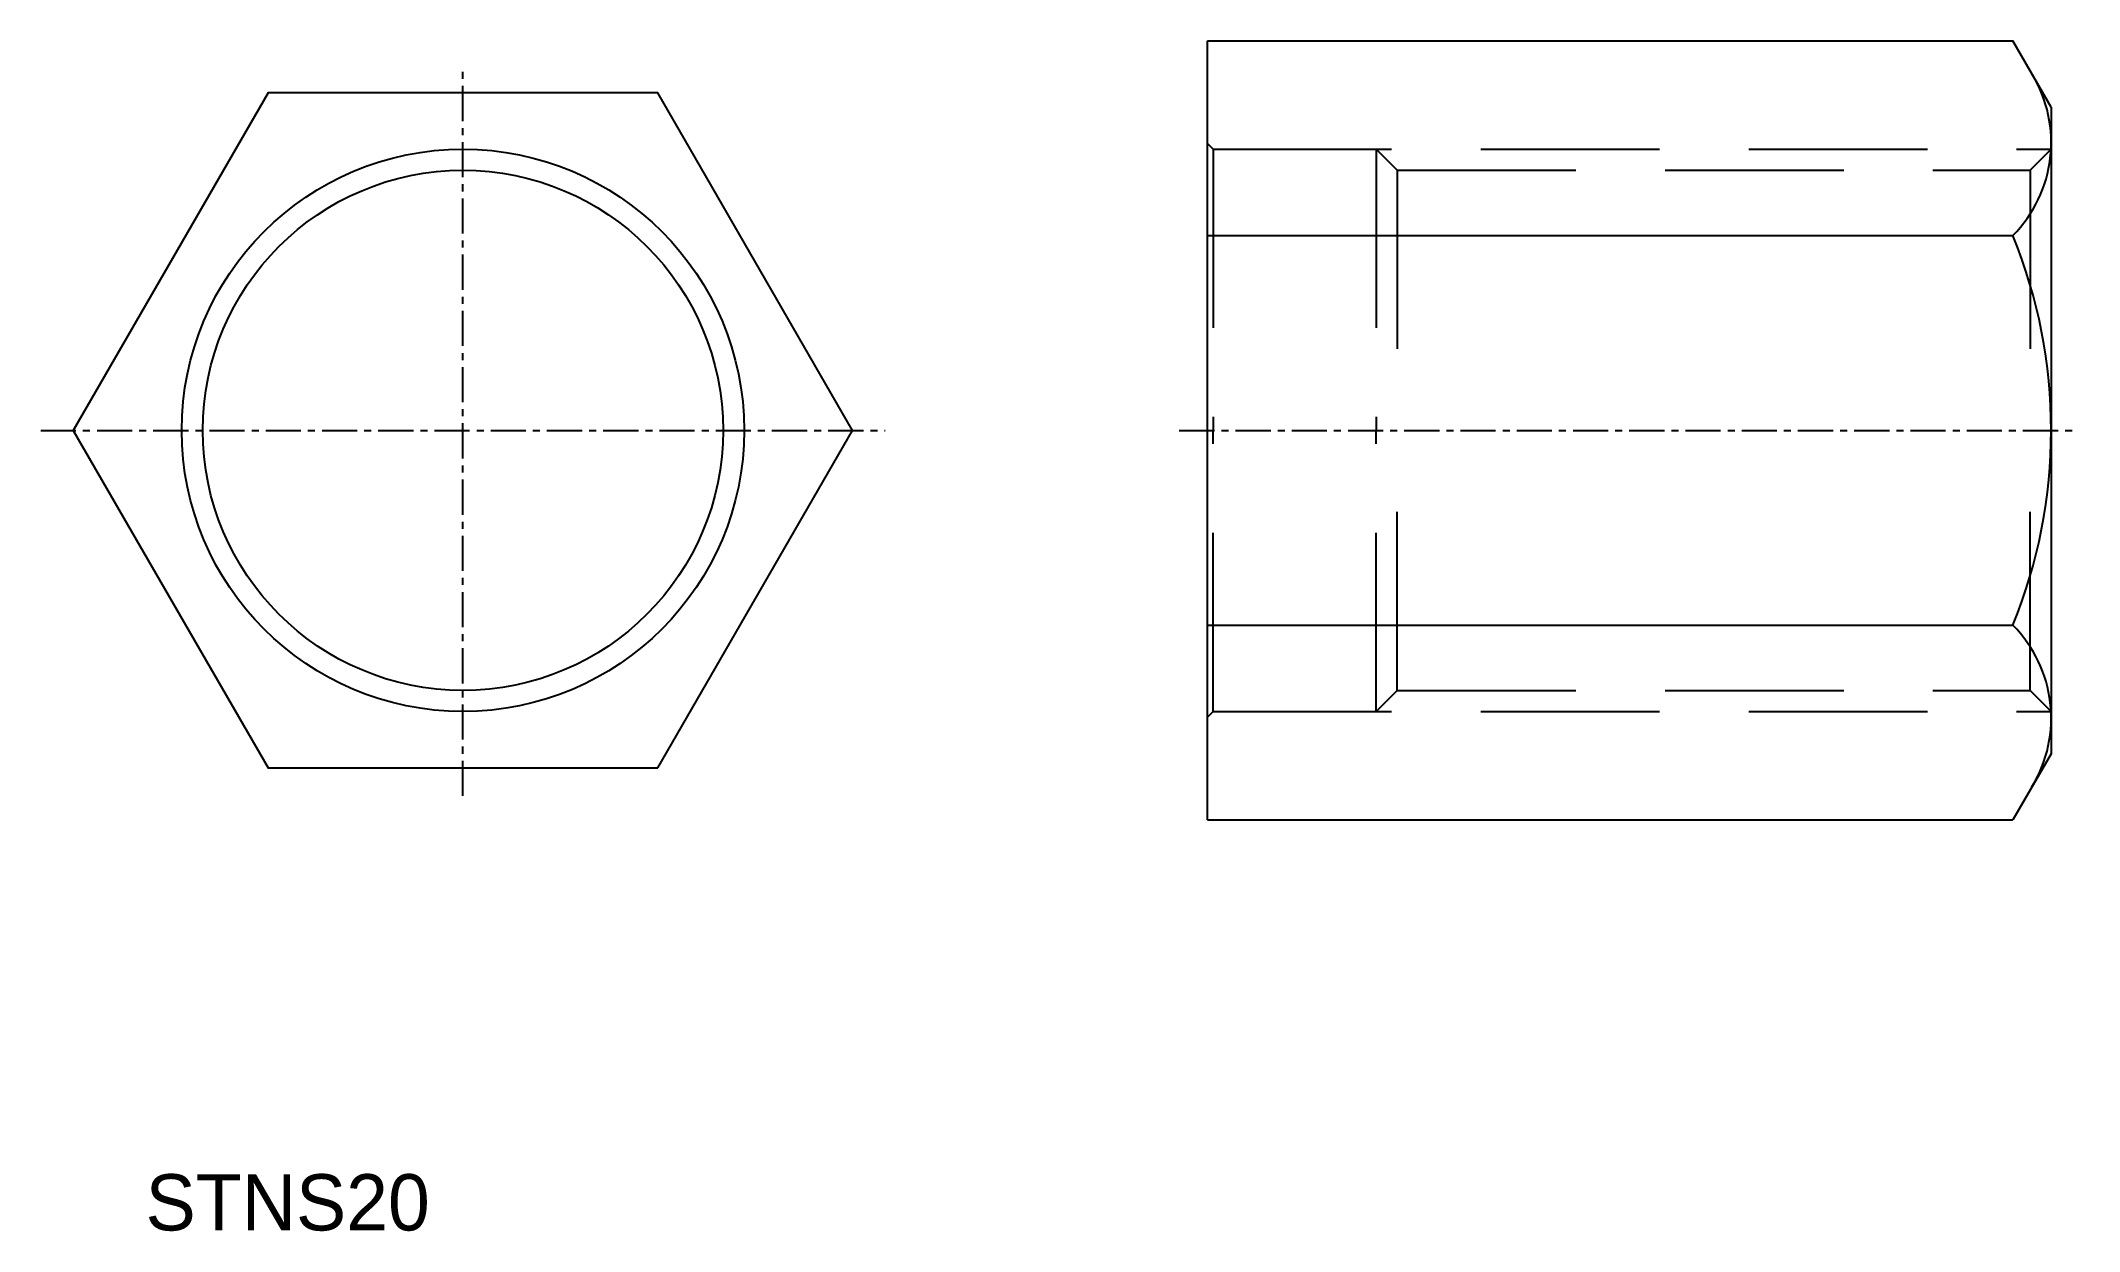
# Model space of a CAD drawing. Extents: x -12 to 60.4, y 10.1 to 52.4.
import ezdxf

# ---------------------------------------------------------------- set-up
doc = ezdxf.new("R2010")
doc.units = 0
doc.linetypes.add('CENTER', pattern=[2, 1.25, -0.25, 0.25, -0.25])
doc.linetypes.add('HIDDEN', pattern=[9.525, 6.35, -3.175])
doc.layers.get('0').update_dxf_attribs({"linetype": 'CONTINUOUS'})
doc.layers.add('18-1-HID', color=4, linetype='HIDDEN')
doc.layers.add('CENTER', color=1, linetype='CENTER')

msp = doc.modelspace()

# ---------------------------------------------------------------- linework, layer by layer
at = {"color": 7, "linetype": 'CONTINUOUS'}
for p, q in [((29.445, 24.682), (29.445, 52.394)), ((29.445, 52.394), (58.084, 52.394)), ((59.445, 50.038), (58.084, 52.394)), ((59.445, 50.038), (59.445, 27.038)), ((29.445, 45.466), (58.084, 45.466)), ((29.445, 31.61), (58.084, 31.61)), ((59.445, 27.038), (58.084, 24.682)), ((29.445, 24.682), (58.084, 24.682))]:
    msp.add_line(p, q, dxfattribs=at)
msp.add_lwpolyline([(9.902, 26.538), (16.831, 38.538), (9.902, 50.538), (-3.954, 50.538), (-10.882, 38.538), (-3.954, 26.538)], close=True, dxfattribs=at)
for radius in [10, 9.25]:
    msp.add_circle((2.974, 38.538), radius, dxfattribs=at)
for centre, radius, start, end in [((54.75, 48.776), 4.698, 315.2153, 31.29101), ((41.124, 38.538), 18.321, 337.78069, 22.21931), ((54.75, 28.3), 4.698, 328.70899, 44.7847)]:
    msp.add_arc(centre, radius, start, end, dxfattribs=at)
at = {"layer": '18-1-HID', "color": 4, "linetype": 'HIDDEN'}
for p, q in [((29.445, 48.738), (29.645, 48.538)), ((29.645, 48.538), (59.445, 48.538)), ((29.645, 48.538), (29.645, 38.538)), ((35.445, 48.538), (36.195, 47.788)), ((35.445, 48.538), (35.445, 38.538)), ((58.695, 47.788), (59.445, 48.538)), ((36.195, 47.788), (58.695, 47.788)), ((36.195, 47.788), (36.195, 38.538)), ((58.695, 47.788), (58.695, 38.538)), ((29.645, 28.538), (29.645, 38.538)), ((35.445, 28.538), (35.445, 38.538)), ((36.195, 29.288), (36.195, 38.538)), ((58.695, 29.288), (58.695, 38.538)), ((35.445, 28.538), (36.195, 29.288)), ((36.195, 29.288), (58.695, 29.288)), ((58.695, 29.288), (59.445, 28.538)), ((29.445, 28.338), (29.645, 28.538)), ((29.645, 28.538), (59.445, 28.538))]:
    msp.add_line(p, q, dxfattribs=at)
at = {"layer": 'CENTER', "color": 1, "linetype": 'CENTER'}
for p, q in [((2.974, 25.538), (2.974, 51.538)), ((-12.037, 38.538), (17.985, 38.538)), ((28.445, 38.538), (60.445, 38.538))]:
    msp.add_line(p, q, dxfattribs=at)

# ---------------------------------------------------------------- texts
at = {"color": 7, "linetype": 'CONTINUOUS'}
msp.add_text('STNS20', height=2, dxfattribs=at).set_placement((-8.311, 10.081))

doc.saveas('drawing.dxf')
